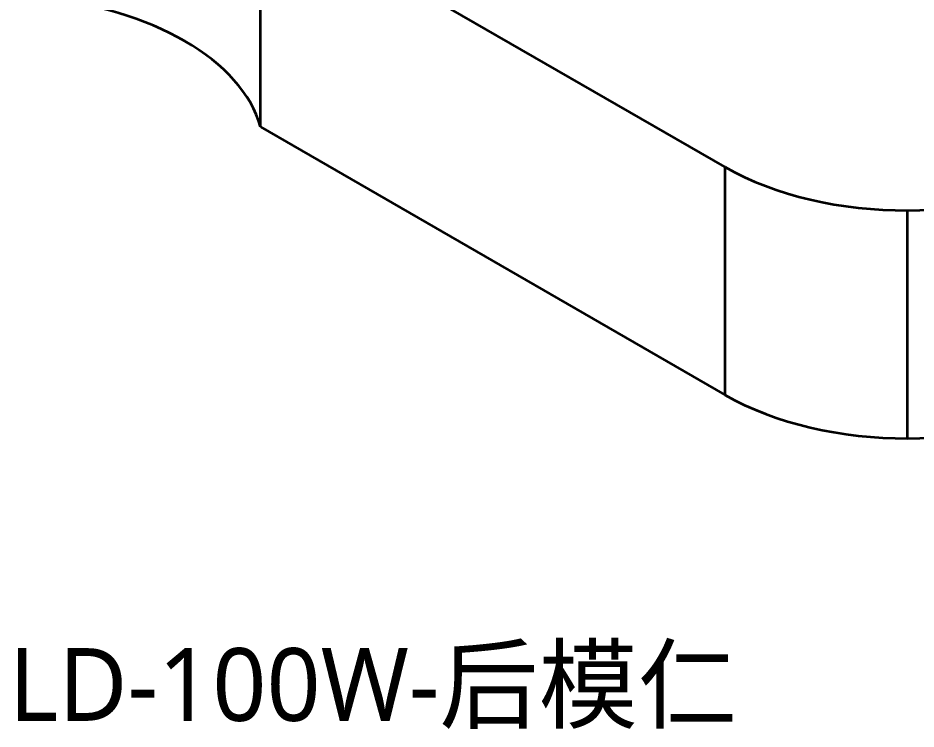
# Model space of a CAD drawing. Header units: millimetres. Extents: x 256 to 2096, y 1004 to 2403.
# Drawn here: x 1612.2 to 1859.1, y 1829.3 to 2024.8 of the extents above; entities that cross this region are included whole.
import ezdxf

# ---------------------------------------------------------------- set-up
doc = ezdxf.new("R2010")
doc.units = ezdxf.units.MM
doc.layers.add('1', color=7, linetype='Continuous', true_color=0xffffff)
doc.layers.add('core', color=7, linetype='Continuous', lineweight=20)

msp = doc.modelspace()

# ---------------------------------------------------------------- linework, layer by layer
at = {"layer": '1', "color": 7, "linetype": 'Continuous', "lineweight": 35}
for p, q in [((1806.538, 1983.913), (1678.882, 2057.615)), ((1678.882, 1994.941), (1678.882, 2057.615)), ((1678.882, 1994.941), (1806.538, 1921.238)), ((1806.538, 1983.913), (1806.538, 1921.238)), ((1856.743, 1909.232), (1856.743, 1971.907))]:
    msp.add_line(p, q, dxfattribs=at)
for centre, major_axis, start_param, end_param in [((1605.72, 1988.191), (-74.09, 0), 3.3000498, 4.5539319), ((1856.743, 2012.898), (-71, 0), 0.7853982, 2.3561945), ((1856.743, 1950.224), (71, 0), 3.9269908, 5.4977871)]:
    msp.add_ellipse(centre, major_axis=major_axis, ratio=0.5773503, start_param=start_param, end_param=end_param, dxfattribs=at)

# ---------------------------------------------------------------- texts
at = {"layer": 'core', "lineweight": 18, "insert": (1609.674, 1851.581), "char_height": 20, "attachment_point": 1}
msp.add_mtext_dynamic_manual_height_columns('{\\fMicrosoft YaHei|b0|i0|c134|p34;LD-100W-后模仁}', width=296.05193, gutter_width=1, heights=[0], dxfattribs=at)

doc.saveas('drawing.dxf')
